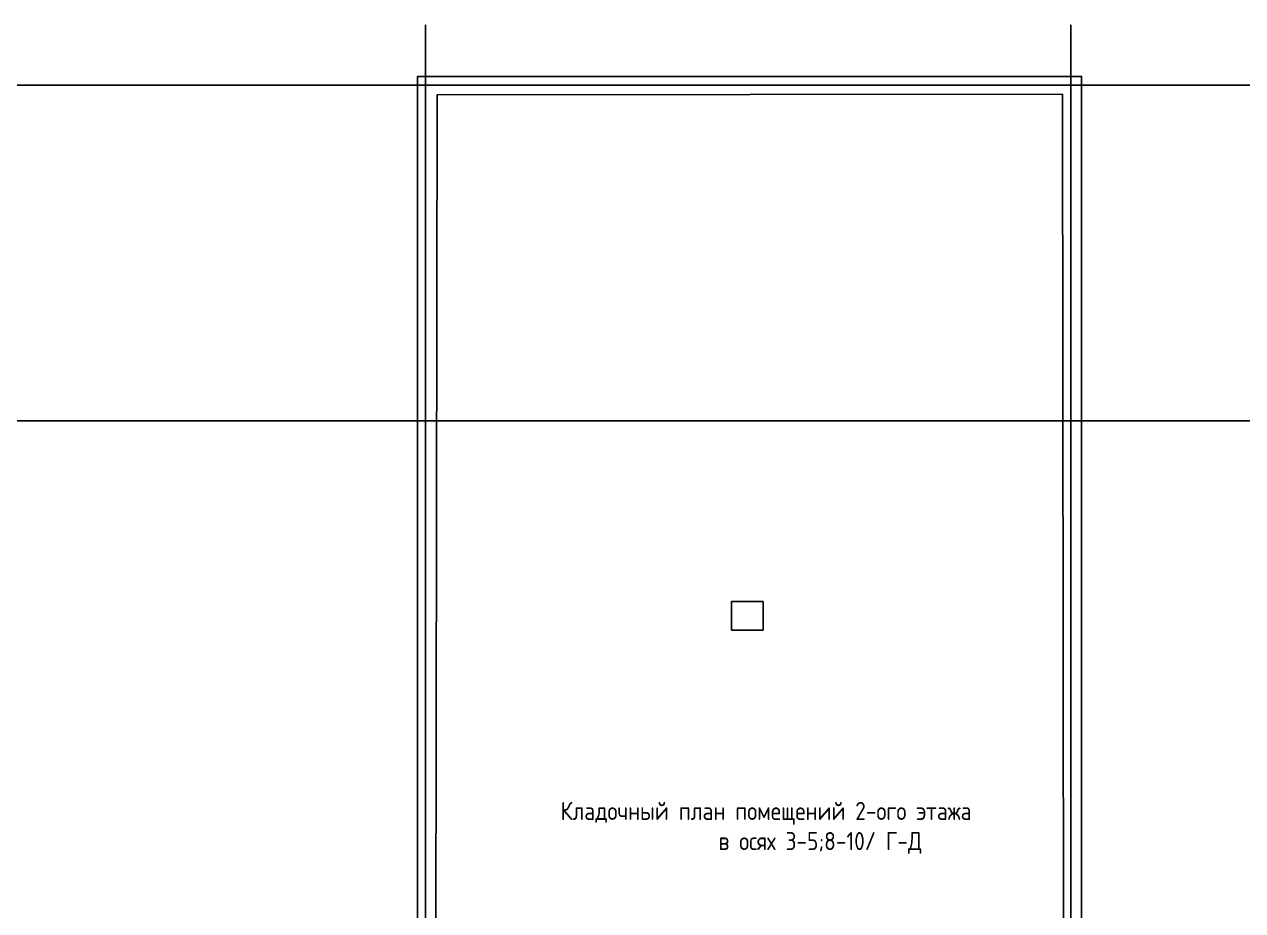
# Model space of a CAD drawing. Header units: millimetres. Extents: x -33838 to 476301, y -41806 to 120107.
# Drawn here: x 118977 to 142577, y 27516 to 44685 of the extents above; entities that cross this region are included whole.
import ezdxf

# ---------------------------------------------------------------- set-up
doc = ezdxf.new("R2010")
doc.units = ezdxf.units.MM
doc.linetypes.add('ADSK_Линия сетки', pattern=[25, 20, -2.5, 0, -2.5])
doc.layers.add('Аннотация', color=7, linetype='Continuous', lineweight=9)
doc.layers.add('Перекрытие', color=7, linetype='Continuous', lineweight=18)
doc.styles.add('GOST Common_2', font='GOST Common_0.ttf', dxfattribs={"width": 0.9, "height": 250})

msp = doc.modelspace()

# ---------------------------------------------------------------- linework, layer by layer
at = {"linetype": 'ADSK_Линия сетки', "lineweight": 25}
for p, q in [((126749.30993, -3863.55169), (126749.30993, 44684.78674)), ((139249.30993, -3863.55169), (139249.30993, 44684.78674)), ((97053.17482, 43506.78828), (165281.11784, 43506.78828)), ((97053.17482, 37006.78828), (165281.11784, 37006.78828))]:
    msp.add_line(p, q, dxfattribs=at)
at = {"color": 251, "lineweight": 25, "true_color": 0x636466}
msp.add_lwpolyline([(119444.63569, 21068.63165), (119440.71759, 13720.1816), (122426.97335, 13716.63165), (122426.97335, 13206.63165), (120564.5631, 13206.63165), (120564.5631, 11328.12025), (143932.16837, 11328.12025), (143932.16837, 13716.63165), (146881.30433, 13716.63165), (146869.10338, 21084.05859), (139456.41559, 21084.05859), (139456.41559, 43675.12698), (126595.23494, 43675.12698), (126595.23494, 21068.63165), (119444.63569, 21068.63165)], dxfattribs=at)
at = {"layer": 'Перекрытие', "color": 251, "lineweight": 25, "true_color": 0x636466}
for p, q in [((126972.01732, 43316.51039), (126930.95718, 18234.63165)), ((139089.83977, 43335.43927), (126972.01732, 43316.51039)), ((139119.49955, 18242.83873), (139089.83977, 43335.43927)), ((132675.97335, 32948.63165), (132675.97335, 33501.63165)), ((132675.97335, 33501.63165), (133288.97335, 33501.63165)), ((133288.97335, 33501.63165), (133288.97335, 32948.63165)), ((133288.97335, 32948.63165), (132675.97335, 32948.63165))]:
    msp.add_line(p, q, dxfattribs=at)

# ---------------------------------------------------------------- texts
at = {"layer": 'Аннотация', "color": 251, "lineweight": 25, "true_color": 0x636466, "insert": (129364.36505, 29622.24785), "char_height": 350, "width": 10143.7627089, "attachment_point": 1, "style": 'GOST Common_2'}
msp.add_mtext('Кладочный план помещений 2-ого этажа \\P                в осях 3-5;8-10/ Г-Д', dxfattribs=at)

doc.saveas('drawing.dxf')
